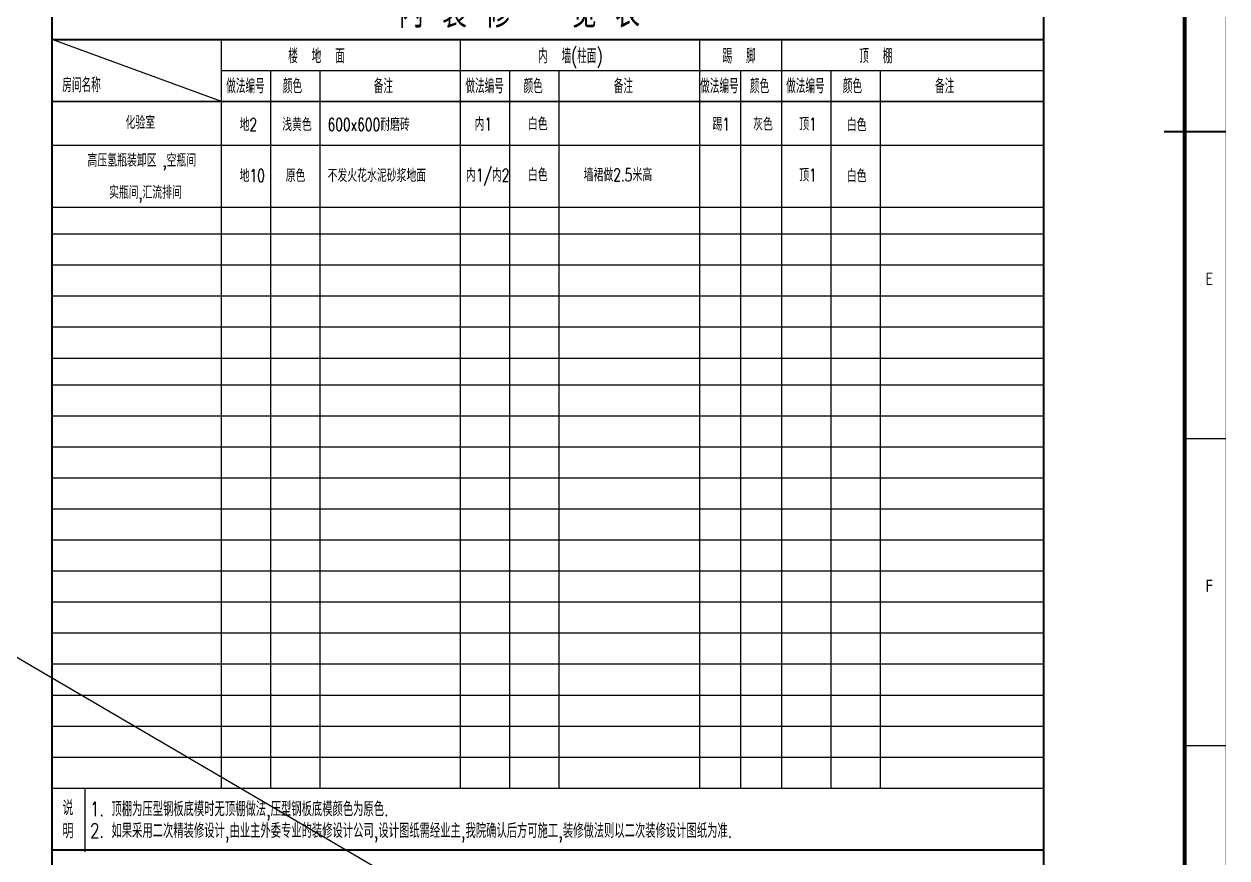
# Model space of a CAD drawing. Extents: x 170390 to 475615, y -37034 to 38097.
# Drawn here: x 250984 to 280095, y -18802 to 1363 of the extents above; entities that cross this region are included whole.
import ezdxf
from ezdxf.enums import TextEntityAlignment as Align

# ---------------------------------------------------------------- set-up
doc = ezdxf.new("R2010")
doc.units = 0
doc.header["$LTSCALE"] = 1000
doc.header["$MEASUREMENT"] = 0
doc.layers.get('0').update_dxf_attribs({"color": 8})
for name, color, linetype in [('-人员定位', 6, 'Continuous'), ('PUB_TEXT', 8, 'Continuous'), ('工程做法表', 8, 'Continuous')]:
    doc.layers.add(name, color=color, linetype=linetype)
doc.styles.add('BIGFONT', font='geditxt.shx', dxfattribs={"bigfont": 'haiwenhz.shx'})
doc.styles.add('HZ', font='geditxt.shx', dxfattribs={"width": 0.7, "bigfont": 'dxt.shx'})
doc.styles.get("Standard").update_dxf_attribs({"font": 'GBENOR', "bigfont": 'GBCBIG'})
doc.styles.add('TK', font='geditxt.shx', dxfattribs={"width": 0.75, "bigfont": 'dxt.shx'})

# ---------------------------------------------------------------- blocks, each defined once
blk = doc.blocks.new('GEDI_WK_A11')
at = {"color": 3}
for p, q in [((1040, 297), (1050, 297)), ((1040, 222.75), (1050, 222.75)), ((1040, 148.5), (1050, 148.5))]:
    blk.add_line(p, q, dxfattribs=at)
for points, const_width in [([(0, 0), (1050, 0), (1050, 594), (0, 594)], 0.1), ([(25, 10), (1040, 10), (1040, 584), (25, 584)], 1)]:
    blk.add_lwpolyline(points, close=True, dxfattribs=dict(at, const_width=const_width))
at = {"color": 3, "const_width": 0.5}
blk.add_lwpolyline([(1035, 297), (1050, 297)], dxfattribs=at)
at = {"color": 3}
for s, p in [('E', (1046, 259.88)), ('F', (1046, 185.62))]:
    blk.add_text(s, height=3, dxfattribs=at).set_placement(p, align=Align.CENTER)
blk = doc.blocks.new('A$C7DF8697A')
blk.add_blockref('GEDI_WK_A11', (0, 0))
at = {"style": 'TK', "width": 0.85}
for tag, height, p in [('PROJECTNAME', 4.75, (985, 44)), ('PHASE', 4, (1027, 44)), ('DRAWINGNAME', 4.75, (995, 31))]:
    blk.add_attdef(tag, text='', height=height, dxfattribs=at).set_placement(p, align=Align.MIDDLE_CENTER)
for tag, p, height in [('APPROVE', (872, 32.75), 3.5), ('DESIGN', (917, 32.75), 3.5), ('REVIEW1', (872, 25.75), 3.5), ('DRAW', (917, 25.75), 3.5), ('REVIEW2', (872, 18.75), 3.5), ('PROPORTION', (917, 18.75), 3.5), ('DRAWINGNUMBER', (967, 18.5), 4), ('CHECK', (872, 11.75), 3.5), ('DATE', (917, 11.75), 3.5), ('VERSION', (1033, 11.75), 3.5)]:
    blk.add_attdef(tag, p, '', height=height, dxfattribs=at)

msp = doc.modelspace()

# ---------------------------------------------------------------- linework, layer by layer
at = {"layer": '-人员定位'}
msp.add_line((170389.8, 33164.5), (279534.3, -30773.2), dxfattribs=at)
at = {"layer": '工程做法表'}
for p, q in [((255761.2, -512.2), (251661.2, 987.8)), ((251661.2, 987.8), (275661.2, 987.8)), ((255761.2, 237.8), (275661.2, 237.8)), ((256955, -17112.2), (256955, 237.8)), ((258148.7, -17112.2), (258148.7, 237.8)), ((262742.5, -17112.2), (262742.5, 237.8)), ((263936.2, -17112.2), (263936.2, 237.8)), ((268330, -17112.2), (268330, 237.8)), ((269323.7, -17112.2), (269323.7, 237.8)), ((270517.5, -17112.2), (270517.5, 237.8)), ((271711.2, -17112.2), (271711.2, 237.8)), ((275661.2, -512.2), (251661.2, -512.2)), ((251661.2, -512.2), (275661.2, -512.2)), ((251661.2, -512.2), (275661.2, -512.2)), ((251661.2, -1562.2), (275661.2, -1562.2)), ((251661.2, -3062.2), (275661.2, -3062.2)), ((251661.2, -3712.2), (275661.2, -3712.2)), ((251661.2, -3712.2), (275661.2, -3712.2)), ((251661.2, -4462.2), (275661.2, -4462.2)), ((251661.2, -5212.2), (275661.2, -5212.2)), ((251661.2, -5962.2), (275661.2, -5962.2)), ((251661.2, -6712.2), (275661.2, -6712.2)), ((251661.2, -7362.2), (275661.2, -7362.2)), ((251661.2, -7362.2), (275661.2, -7362.2)), ((251661.2, -8112.2), (275661.2, -8112.2)), ((251661.2, -8862.2), (275661.2, -8862.2)), ((251661.2, -9612.2), (275661.2, -9612.2)), ((251661.2, -9612.2), (275661.2, -9612.2)), ((251661.2, -10362.2), (275661.2, -10362.2)), ((251661.2, -11112.2), (275661.2, -11112.2)), ((251661.2, -11862.2), (275661.2, -11862.2)), ((251661.2, -11862.2), (275661.2, -11862.2)), ((251661.2, -12612.2), (275661.2, -12612.2)), ((251661.2, -13362.2), (275661.2, -13362.2)), ((251661.2, -14112.2), (275661.2, -14112.2)), ((251661.2, -14862.2), (275661.2, -14862.2)), ((251661.2, -15612.2), (275661.2, -15612.2)), ((251661.2, -16362.2), (275661.2, -16362.2)), ((251661.2, -17112.2), (275661.2, -17112.2)), ((252461.2, -18657.5), (252461.2, -17112.2))]:
    msp.add_line(p, q, dxfattribs=at)
at = {"layer": '工程做法表', "const_width": 50}
for points in [[(275661.2, 25869.1), (275661.2, -23057.5), (251661.2, -23057.5), (251661.2, 25869.1)], [(251661.2, 987.8), (275661.2, 987.8)], [(251661.2, -18612.2), (275661.2, -18612.2)]]:
    msp.add_lwpolyline(points, dxfattribs=at)
at = {"layer": '工程做法表'}
for points in [[(255761.2, -17112.2), (255761.2, 987.8)], [(261548.7, -17112.2), (261548.7, 987.8)], [(267336.2, -17112.2), (267336.2, 987.8)], [(269323.7, -17112.2), (269323.7, 987.8)], [(251661.2, -512.2), (275661.2, -512.2)], [(251661.2, -17112.2), (275661.2, -17112.2)]]:
    msp.add_lwpolyline(points, dxfattribs=at)

# ---------------------------------------------------------------- block references
at = {"xscale": 100, "yscale": 100, "zscale": 100}
msp.add_blockref('A$C7DF8697A', (175069.5, -30936.7), dxfattribs=at)

# ---------------------------------------------------------------- texts
at = {"layer": 'PUB_TEXT', "style": 'HZ', "width": 0.8}
msp.add_text(' 内 装 修 一 览 表 ', height=800, dxfattribs=at).set_placement((259612, 1273.3))
at = {"layer": 'PUB_TEXT', "linetype": 'Continuous'}
for s, height, style, width, p in [('楼  地  面', 350, 'BIGFONT', 0.7, (257375.9, 415.2)), ('内  墙(柱面)', 350, 'BIGFONT', 0.7, (263421.9, 415.2)), ('踢  脚', 350, 'BIGFONT', 0.7, (267889.4, 415.2)), ('顶  棚', 350, 'BIGFONT', 0.7, (271196.9, 415.2)), ('房间名称', 350, 'BIGFONT', 0.7, (251908.9, -286.3)), ('做法编号', 350, 'BIGFONT', 0.7, (255876.9, -312.2)), ('颜色', 350, 'BIGFONT', 0.7, (257248.3, -312.2)), ('备注', 350, 'BIGFONT', 0.7, (259447.6, -312.2)), ('做法编号', 350, 'BIGFONT', 0.7, (261664.6, -312.2)), ('颜色', 350, 'BIGFONT', 0.7, (263071.1, -312.2)), ('备注', 350, 'BIGFONT', 0.7, (265256.1, -312.2)), ('做法编号', 350, 'BIGFONT', 0.7, (267346.1, -312.2)), ('颜色', 350, 'BIGFONT', 0.7, (268552.6, -312.2)), ('做法编号', 350, 'BIGFONT', 0.7, (269427.9, -312.2)), ('颜色', 350, 'BIGFONT', 0.7, (270799.1, -312.2)), ('备注', 350, 'BIGFONT', 0.7, (273031.1, -312.2)), ('化验室', 310, 'BIGFONT', 0.7, (253439.1, -1172.4)), ('内1', 310, 'BIGFONT', 0.7, (261885.9, -1213.5)), ('白色', 310, 'BIGFONT', 0.7, (263178.4, -1205)), ('灰色', 310, 'BIGFONT', 0.7, (268628, -1211)), ('地2', 310, 'BIGFONT', 0.7, (256199.7, -1222)), ('浅黄色', 310, 'BIGFONT', 0.7, (257230.7, -1222)), ('600x600耐磨砖', 310, 'BIGFONT', 0.7, (258328.6, -1220.6)), ('踢1', 310, 'BIGFONT', 0.7, (267643.3, -1211)), ('顶1', 310, 'BIGFONT', 0.7, (269742.6, -1211)), ('白色', 310, 'BIGFONT', 0.7, (270896.1, -1229.6)), ('高压氢瓶装卸区 ,空瓶间', 310, 'BIGFONT', 0.7, (252519.5, -2086)), ('地10', 310, 'BIGFONT', 0.7, (256199.7, -2455.7)), ('原色', 310, 'BIGFONT', 0.7, (257315.4, -2455.7)), ('不发火花水泥砂浆地面', 310, 'BIGFONT', 0.7, (258328.6, -2454.3)), ('内1/内2', 310, 'BIGFONT', 0.7, (261677.1, -2447.1)), ('白色', 310, 'BIGFONT', 0.7, (263178.4, -2438.7)), ('墙裙做2.5米高', 310, 'BIGFONT', 0.7, (264525.1, -2438.7)), ('顶1', 310, 'BIGFONT', 0.7, (269742.6, -2444.7)), ('白色', 310, 'BIGFONT', 0.7, (270896.1, -2463.3)), ('实瓶间,汇流排间', 310, 'BIGFONT', 0.7, (253040.6, -2862.5)), ('说', 350, 'BIGFONT', 0.8, (251912.9, -17766.6)), ('1. 顶棚为压型钢板底模时无顶棚做法,压型钢板底模颜色为原色.', 350, 'HZ', 0.75, (252582.1, -17794.2)), ('明', 350, 'BIGFONT', 0.8, (251912.9, -18326.1)), ('2. 如果采用二次精装修设计,由业主外委专业的装修设计公司,设计图纸需经业主,我院确认后方可施工,装修做法则以二次装修设计图纸为准.', 350, 'HZ', 0.75, (252582.1, -18319.2))]:
    msp.add_text(s, height=height, dxfattribs=dict(at, style=style, width=width)).set_placement(p)

doc.saveas('drawing.dxf')
